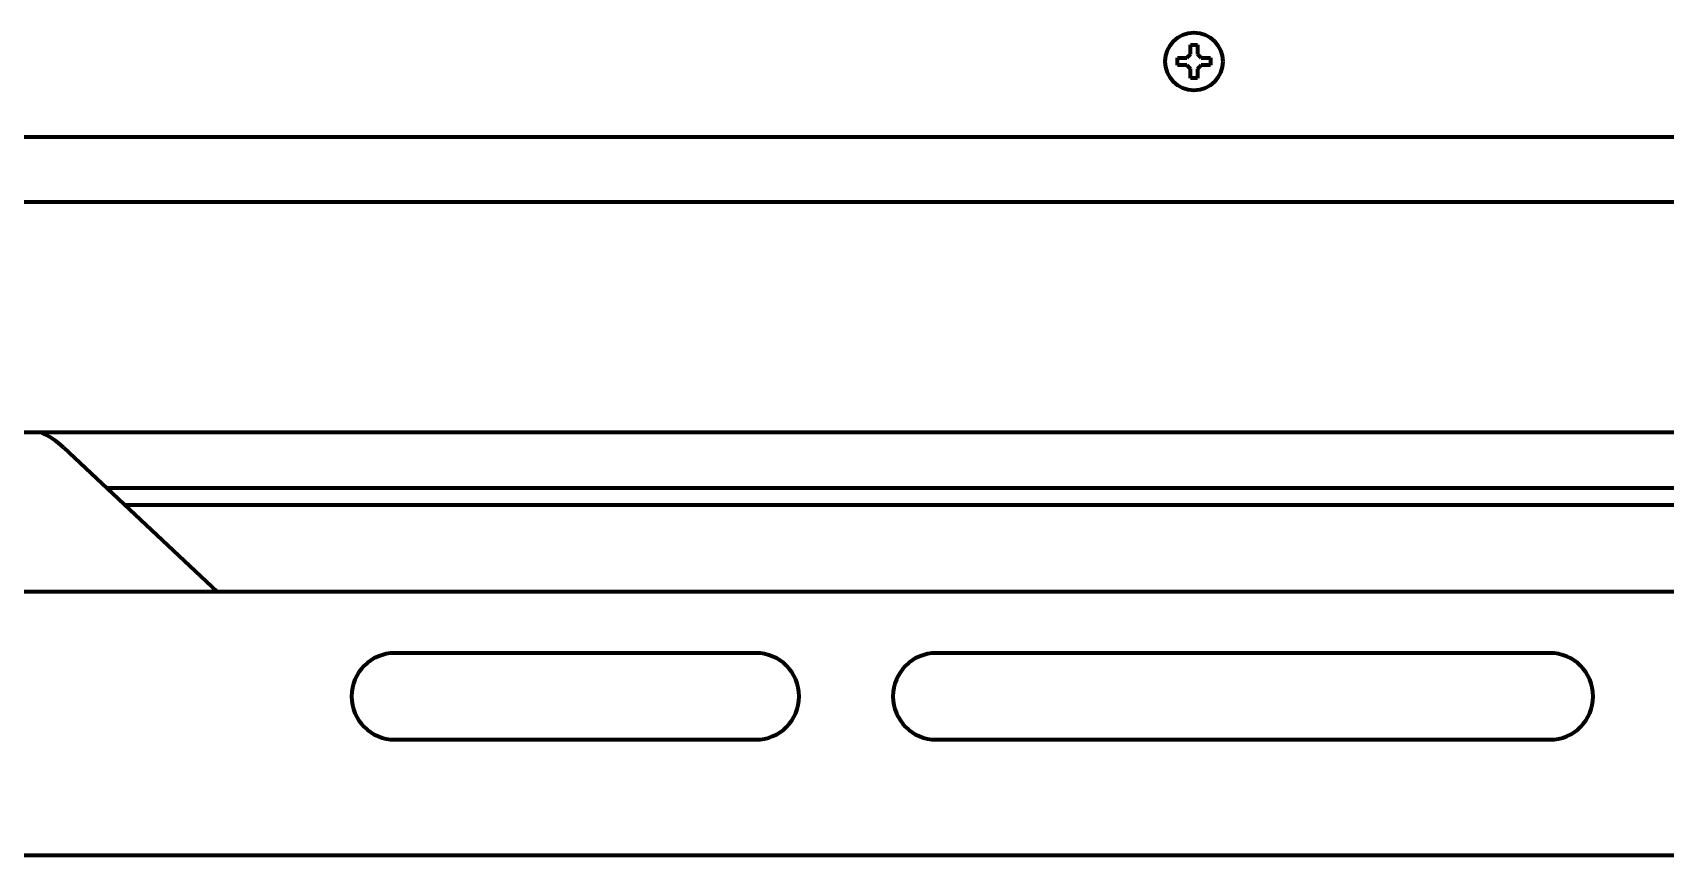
# Model space of a CAD drawing. Header units: inches. Extents: x -2983 to 7024, y 422 to 5529.
# Drawn here: x 2894.1 to 3120.3, y 499.9 to 614.1 of the extents above; entities that cross this region are included whole.
import ezdxf

# ---------------------------------------------------------------- set-up
doc = ezdxf.new("R2010")
doc.units = ezdxf.units.IN

msp = doc.modelspace()

# ---------------------------------------------------------------- linework, layer by layer
at = {"linetype": 'Continuous', "lineweight": 70}
for p, q in [((3052.68, 610.08), (3052.68, 610.58)), ((3052.68, 609.58), (3052.68, 610.08)), ((3057.28, 610.58), (3057.28, 610.08)), ((3057.28, 610.08), (3057.28, 609.58)), ((2782.79, 599.65), (3615.28, 599.65)), ((3556.52, 590.57), (2788.04, 590.57)), ((2801.49, 558.69), (3556.52, 558.69)), ((2898.37, 556.59), (2919.64, 536.58)), ((3439.18, 550.93), (2904.39, 550.93)), ((3436.67, 548.58), (2906.9, 548.58)), ((3544.78, 536.58), (2805.48, 536.58)), ((2994.28, 528.08), (2944.28, 528.08)), ((3104.28, 528.08), (3019.28, 528.08)), ((2944.28, 516.08), (2994.28, 516.08)), ((3019.28, 516.08), (3104.28, 516.08)), ((2781.79, 500.08), (3614.78, 500.08)), ((3084.05, 500.08), (3084.05, 499.9)), ((3106.65, 500.08), (3106.65, 499.9)), ((3117.28, 500.08), (3117.28, 499.98))]:
    msp.add_line(p, q, dxfattribs=at)
msp.add_circle((3054.98, 610.08), 4, dxfattribs=at)
for centre, radius, start, end in [((2890.83, 548.58), 11, 46.757, 66.8069), ((2944.28, 522.08), 6, 90, 270), ((2994.28, 522.08), 6, 270, 90), ((3019.28, 522.08), 6, 90, 270), ((3104.28, 522.08), 6, 270, 90)]:
    msp.add_arc(centre, radius, start, end, dxfattribs=at)
for points in [[(3053.98, 610.58), (3054.01, 610.6), (3054.06, 610.65), (3054.13, 610.72), (3054.2, 610.79), (3054.27, 610.86), (3054.34, 610.93), (3054.41, 611.01), (3054.46, 611.05), (3054.48, 611.08)], [(3054.48, 611.08), (3054.48, 611.13), (3054.48, 611.24), (3054.48, 611.4), (3054.48, 611.56), (3054.48, 611.72), (3054.48, 611.87), (3054.48, 612.02), (3054.48, 612.19), (3054.48, 612.31), (3054.48, 612.38)], [(3054.48, 612.38), (3054.65, 612.38), (3054.98, 612.38), (3055.32, 612.38), (3055.48, 612.38)], [(3055.48, 611.08), (3055.51, 611.05), (3055.56, 611), (3055.64, 610.93), (3055.71, 610.86), (3055.78, 610.78), (3055.85, 610.72), (3055.91, 610.65), (3055.96, 610.6), (3055.98, 610.58)], [(3053.98, 609.58), (3053.93, 609.58), (3053.82, 609.58), (3053.66, 609.58), (3053.5, 609.58), (3053.35, 609.58), (3053.19, 609.58), (3053.04, 609.58), (3052.87, 609.58), (3052.75, 609.58), (3052.68, 609.58)], [(3054.48, 609.08), (3054.46, 609.1), (3054.41, 609.15), (3054.33, 609.23), (3054.26, 609.3), (3054.19, 609.37), (3054.12, 609.44), (3054.05, 609.51), (3054.01, 609.55), (3053.98, 609.58)], [(3055.98, 609.58), (3055.96, 609.55), (3055.91, 609.51), (3055.84, 609.44), (3055.77, 609.36), (3055.7, 609.29), (3055.63, 609.22), (3055.56, 609.15), (3055.51, 609.1), (3055.48, 609.08)], [(3055.48, 609.08), (3055.48, 609.02), (3055.48, 608.92), (3055.48, 608.75), (3055.48, 608.59), (3055.48, 608.44), (3055.48, 608.29), (3055.48, 608.13), (3055.48, 607.96), (3055.48, 607.84), (3055.48, 607.78)], [(3055.98, 610.58), (3056.04, 610.58), (3056.15, 610.58), (3056.31, 610.58), (3056.47, 610.58), (3056.62, 610.58), (3056.77, 610.58), (3056.93, 610.58), (3057.1, 610.58), (3057.22, 610.58), (3057.28, 610.58)], [(3055.48, 607.78), (3055.32, 607.78), (3054.98, 607.78), (3054.65, 607.78), (3054.48, 607.78)]]:
    msp.add_open_spline(points, degree=3, dxfattribs=at)
for points in [[(3055.48, 612.38), (3055.48, 612.17), (3055.48, 611.97), (3055.48, 611.64), (3055.48, 611.53), (3055.48, 611.31), (3055.48, 611.19), (3055.48, 611.08)], [(3052.68, 610.58), (3052.89, 610.58), (3053.1, 610.58), (3053.42, 610.58), (3053.53, 610.58), (3053.76, 610.58), (3053.87, 610.58), (3053.98, 610.58)], [(3054.48, 607.78), (3054.48, 607.98), (3054.48, 608.19), (3054.48, 608.52), (3054.48, 608.63), (3054.48, 608.85), (3054.48, 608.96), (3054.48, 609.08)], [(3057.28, 609.58), (3057.08, 609.58), (3056.87, 609.58), (3056.55, 609.58), (3056.44, 609.58), (3056.21, 609.58), (3056.1, 609.58), (3055.98, 609.58)]]:
    msp.add_open_spline(points, degree=3, knots=[0, 0, 0, 0, 0.5, 0.5, 0.75, 0.75, 1, 1, 1, 1], dxfattribs=at)

doc.saveas('drawing.dxf')
